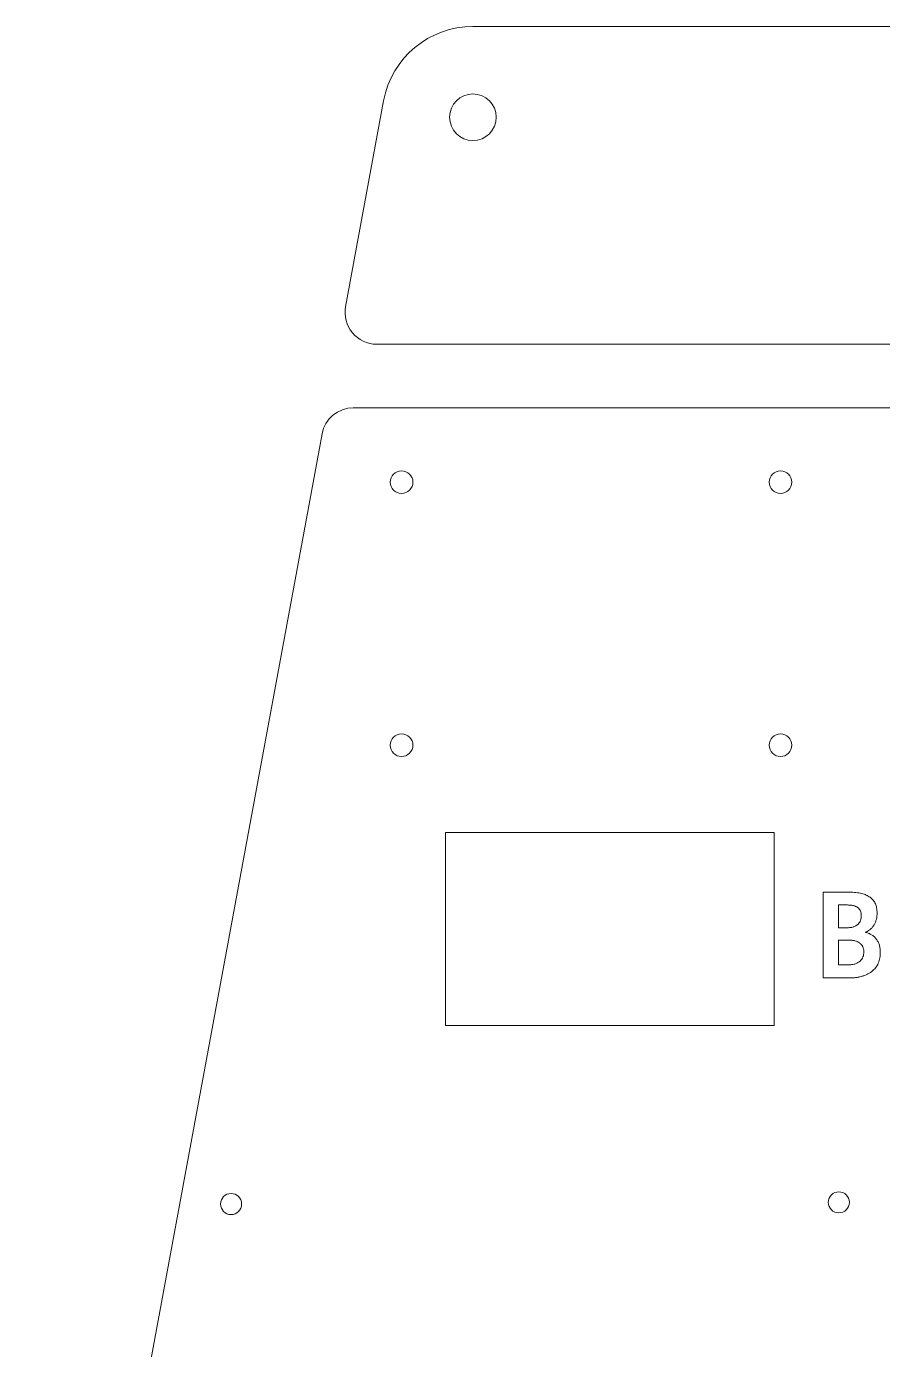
# Model space of a CAD drawing. Header units: inches. Extents: x -9 to 9, y -7.6 to 7.
# Drawn here: x -8.96 to -4.24, y -0.29 to 7 of the extents above; entities that cross this region are included whole.
import ezdxf

# ---------------------------------------------------------------- set-up
doc = ezdxf.new("R2010")
doc.units = ezdxf.units.IN
doc.header["$MEASUREMENT"] = 0

msp = doc.modelspace()

# ---------------------------------------------------------------- linework, layer by layer
at = {"color": 7, "linetype": 'Continuous', "lineweight": 15}
for p, q in [((6.5, 7), (-6.5, 7)), ((-6.9917, 6.5909), (-7.2014, 5.4568)), ((-2.1587, 5.25), (-7.0293, 5.25)), ((-7.1587, 4.9), (-2.1587, 4.9)), ((-7.3308, 4.7568), (-8.9583, -4.0455)), ((-4.8405, 2.5601), (-6.6515, 2.5601)), ((-6.6515, 2.5601), (-6.6515, 1.4971)), ((-4.8405, 1.4971), (-4.8405, 2.5601)), ((-4.571, 2.2321), (-4.427, 2.2321)), ((-4.571, 1.7596), (-4.571, 2.2321)), ((-4.4368, 2.1616), (-4.4877, 2.1616)), ((-4.4877, 2.1616), (-4.4877, 2.0365)), ((-4.4877, 2.0365), (-4.4368, 2.0365)), ((-4.4354, 1.9686), (-4.4877, 1.9686)), ((-4.4877, 1.9686), (-4.4877, 1.8323)), ((-4.4877, 1.8323), (-4.429, 1.8323)), ((-4.4348, 1.7596), (-4.571, 1.7596)), ((-6.6515, 1.4971), (-4.8405, 1.4971))]:
    msp.add_line(p, q, dxfattribs=at)
for centre, radius in [((-6.5, 6.5), 0.1285), ((-6.8929, 4.4905), 0.0625), ((-4.8063, 4.4905), 0.0625), ((-6.8929, 3.0416), 0.0625), ((-4.8063, 3.0416), 0.0625), ((-7.8316, 0.5147), 0.058), ((-4.4851, 0.524), 0.058)]:
    msp.add_circle(centre, radius, dxfattribs=at)
for centre, radius, start, end in [((-6.5, 6.5), 0.5, 90, 169.52432), ((-7.0293, 5.425), 0.175, 169.52432, 270), ((-7.1587, 4.725), 0.175, 90, 169.52432)]:
    msp.add_arc(centre, radius, start, end, dxfattribs=at)
for points, knots in [([(-4.427, 2.2321), (-4.4208, 2.232), (-4.4089, 2.2319), (-4.3916, 2.2306), (-4.3755, 2.2283), (-4.3606, 2.2253), (-4.3469, 2.2214), (-4.3343, 2.2165), (-4.3229, 2.2109), (-4.3128, 2.2042), (-4.3038, 2.1966), (-4.2959, 2.1883), (-4.2893, 2.1788), (-4.2839, 2.1685), (-4.2798, 2.1572), (-4.2767, 2.1451), (-4.2751, 2.1321), (-4.2748, 2.1232), (-4.2747, 2.1186)], [0, 0, 0, 0, 0.085031, 0.164823, 0.23968, 0.309858, 0.375709, 0.437203, 0.495775, 0.551428, 0.60509, 0.65789, 0.710404, 0.7639, 0.818795, 0.875853, 0.936175, 1, 1, 1, 1]), ([(-4.3621, 2.103), (-4.3623, 2.1073), (-4.3626, 2.1155), (-4.3658, 2.1272), (-4.371, 2.1377), (-4.3778, 2.1446), (-4.3841, 2.1495), (-4.3897, 2.1526), (-4.3959, 2.1553), (-4.4027, 2.1576), (-4.4102, 2.1594), (-4.4184, 2.1606), (-4.4273, 2.1616), (-4.4336, 2.1616), (-4.4368, 2.1616)], [0, 0, 0, 0, 0.118056, 0.22765, 0.332444, 0.438055, 0.493811, 0.55181, 0.614645, 0.680294, 0.750546, 0.827585, 0.910018, 1, 1, 1, 1]), ([(-4.2747, 2.1186), (-4.2748, 2.1127), (-4.2752, 2.1011), (-4.2783, 2.0841), (-4.2831, 2.0679), (-4.2903, 2.053), (-4.2996, 2.0395), (-4.309, 2.0297), (-4.3175, 2.0229), (-4.3246, 2.0184), (-4.3322, 2.0144), (-4.3375, 2.0123), (-4.3402, 2.0112)], [0, 0, 0, 0, 0.130219, 0.259001, 0.384915, 0.507281, 0.627654, 0.748379, 0.809671, 0.871402, 0.935265, 1, 1, 1, 1]), ([(-4.4368, 2.0365), (-4.4335, 2.0366), (-4.4272, 2.0367), (-4.4182, 2.0376), (-4.4099, 2.0394), (-4.4023, 2.0415), (-4.3955, 2.0445), (-4.3893, 2.0478), (-4.3838, 2.0517), (-4.3774, 2.0575), (-4.3707, 2.0657), (-4.3656, 2.0773), (-4.3626, 2.0899), (-4.3622, 2.0986), (-4.3621, 2.103)], [0, 0, 0, 0, 0.086641, 0.166158, 0.240183, 0.308971, 0.373486, 0.435387, 0.494145, 0.551446, 0.661989, 0.770658, 0.882978, 1, 1, 1, 1]), ([(-4.3474, 1.9032), (-4.3474, 1.9057), (-4.3475, 1.9106), (-4.3487, 1.9177), (-4.3504, 1.9243), (-4.3527, 1.9306), (-4.3557, 1.9365), (-4.3596, 1.9418), (-4.3639, 1.9469), (-4.3691, 1.9514), (-4.3749, 1.9555), (-4.3814, 1.9591), (-4.3887, 1.962), (-4.3967, 1.9645), (-4.4054, 1.9663), (-4.4147, 1.9677), (-4.4249, 1.9684), (-4.4318, 1.9685), (-4.4354, 1.9686)], [0, 0, 0, 0, 0.060272, 0.117695, 0.172777, 0.226139, 0.278465, 0.330967, 0.38462, 0.439486, 0.496288, 0.555193, 0.618454, 0.685115, 0.75547, 0.831992, 0.913078, 1, 1, 1, 1]), ([(-4.3402, 2.0112), (-4.3347, 2.01), (-4.3236, 2.0076), (-4.3107, 2.0013), (-4.3008, 1.9954), (-4.294, 1.9901), (-4.2875, 1.9843), (-4.2816, 1.9777), (-4.2761, 1.9707), (-4.2713, 1.963), (-4.2672, 1.9546), (-4.2635, 1.9457), (-4.2604, 1.9363), (-4.2585, 1.9261), (-4.2571, 1.9156), (-4.257, 1.9083), (-4.2569, 1.9046)], [0, 0, 0, 0, 0.11472, 0.230593, 0.289191, 0.347663, 0.406221, 0.465803, 0.52631, 0.587289, 0.65055, 0.715617, 0.783299, 0.852157, 0.9245, 1, 1, 1, 1]), ([(-4.2569, 1.9046), (-4.257, 1.8987), (-4.2573, 1.8874), (-4.2595, 1.8709), (-4.263, 1.8555), (-4.268, 1.8413), (-4.2745, 1.8282), (-4.2825, 1.8162), (-4.2918, 1.8053), (-4.3026, 1.7956), (-4.3148, 1.7872), (-4.3282, 1.7798), (-4.3429, 1.7734), (-4.3589, 1.7685), (-4.3761, 1.7645), (-4.3945, 1.7616), (-4.4142, 1.7599), (-4.4278, 1.7597), (-4.4348, 1.7596)], [0, 0, 0, 0, 0.066784, 0.129946, 0.19002, 0.247376, 0.302661, 0.357269, 0.411836, 0.466907, 0.523346, 0.581433, 0.642492, 0.706056, 0.773279, 0.844548, 0.919743, 1, 1, 1, 1]), ([(-4.429, 1.8323), (-4.4258, 1.8323), (-4.4194, 1.8324), (-4.4102, 1.8335), (-4.4017, 1.8352), (-4.3937, 1.8375), (-4.3864, 1.8406), (-4.3798, 1.8441), (-4.3736, 1.848), (-4.3665, 1.8541), (-4.3589, 1.8629), (-4.3523, 1.8752), (-4.3481, 1.8888), (-4.3476, 1.8984), (-4.3474, 1.9032)], [0, 0, 0, 0, 0.080143, 0.156351, 0.227299, 0.295252, 0.359982, 0.421804, 0.48162, 0.539097, 0.652709, 0.765739, 0.88158, 1, 1, 1, 1])]:
    msp.add_open_spline(points, degree=3, knots=knots, dxfattribs=at)

doc.saveas('drawing.dxf')
